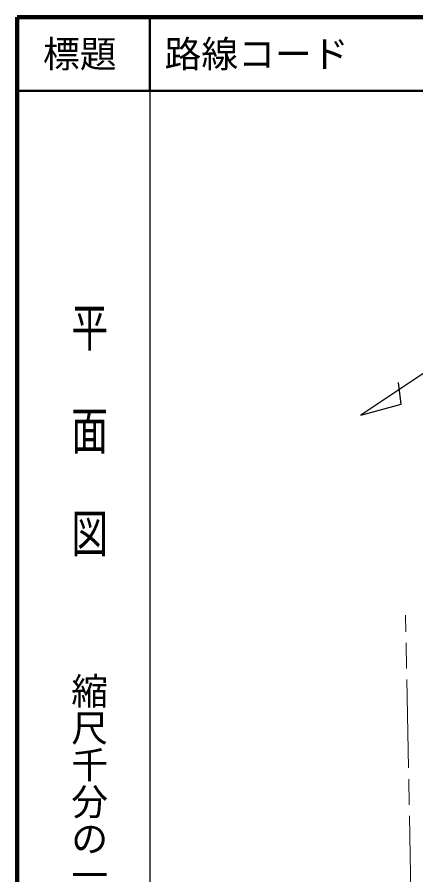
# Model space of a CAD drawing. Units: millimetres, scale not verified. Extents: x 40000 to 680000, y 20000 to 380000.
# Drawn here: x 40000 to 94115, y 263550 to 380000 of the extents above; entities that cross this region are included whole.
import ezdxf
from ezdxf.enums import TextEntityAlignment as Align

# ---------------------------------------------------------------- set-up
doc = ezdxf.new("R2010")
doc.units = ezdxf.units.MM
doc.header["$LTSCALE"] = 1000
doc.linetypes.add('CHAIN', pattern=[18.5, 12, -1.5, 3.5, -1.5])
for name, color, linetype, lineweight in [('M-BGD', 7, 'Continuous', 25), ('M-BMK', 2, 'CHAIN', 13), ('M-TTL', 2, 'Continuous', 140), ('M-TTL-BAND', 7, 'Continuous', 25), ('M-TTL-LINE', 7, 'Continuous', 50)]:
    doc.layers.add(name, color=color, linetype=linetype, lineweight=lineweight)
doc.layers.add('M-TTL-TXT', color=7, linetype='Continuous')
doc.styles.add('@ＭＳ ゴシック', font='')
doc.styles.add('ＭＳ ゴシック', font='')
doc.styles.get('@ＭＳ ゴシック').set_extended_font_data('@MS Gothic')
doc.styles.get('ＭＳ ゴシック').set_extended_font_data('MS Gothic')

msp = doc.modelspace()

# ---------------------------------------------------------------- linework, layer by layer
at = {"layer": 'M-BGD'}
for p, q in [((114099, 344298), (86669, 325952)), ((92133, 327436), (91761, 330410)), ((86669, 325952), (92133, 327436))]:
    msp.add_line(p, q, dxfattribs=at)
msp.add_arc((91978, 308689), 46896, 271.78409, 318.7456, dxfattribs=at)
at = {"layer": 'M-BMK'}
msp.add_line((93483, 259566), (92706, 298808), dxfattribs=at)
at = {"layer": 'M-TTL'}
for p, q in [((40000, 380000), (40000, 20000)), ((680000, 380000), (40000, 380000))]:
    msp.add_line(p, q, dxfattribs=at)
at = {"layer": 'M-TTL-BAND'}
msp.add_line((58000, 370000), (58000, 20000), dxfattribs=at)
at = {"layer": 'M-TTL-LINE'}
for p, q in [((58000, 380000), (58000, 370000)), ((40000, 370000), (680000, 370000))]:
    msp.add_line(p, q, dxfattribs=at)

# ---------------------------------------------------------------- texts
at = {"layer": 'M-TTL-BAND', "style": '@ＭＳ ゴシック', "width": 1.4}
msp.add_text('平  面  図', height=3666, rotation=270, dxfattribs=at).set_placement((49777, 306475), align=Align.MIDDLE_RIGHT)
at = {"layer": 'M-TTL-BAND', "style": '@ＭＳ ゴシック'}
msp.add_text('縮尺千分の一', height=3666, rotation=270, dxfattribs=at).set_placement((49777, 261030), align=Align.MIDDLE_RIGHT)
at = {"layer": 'M-TTL-TXT', "style": 'ＭＳ ゴシック'}
msp.add_text('標題', height=3666, dxfattribs=at).set_placement((48500, 375000), align=Align.MIDDLE_CENTER)
msp.add_text('路線コード', height=3666, dxfattribs=at).set_placement((60000, 375000), align=Align.MIDDLE_LEFT)

doc.saveas('drawing.dxf')
